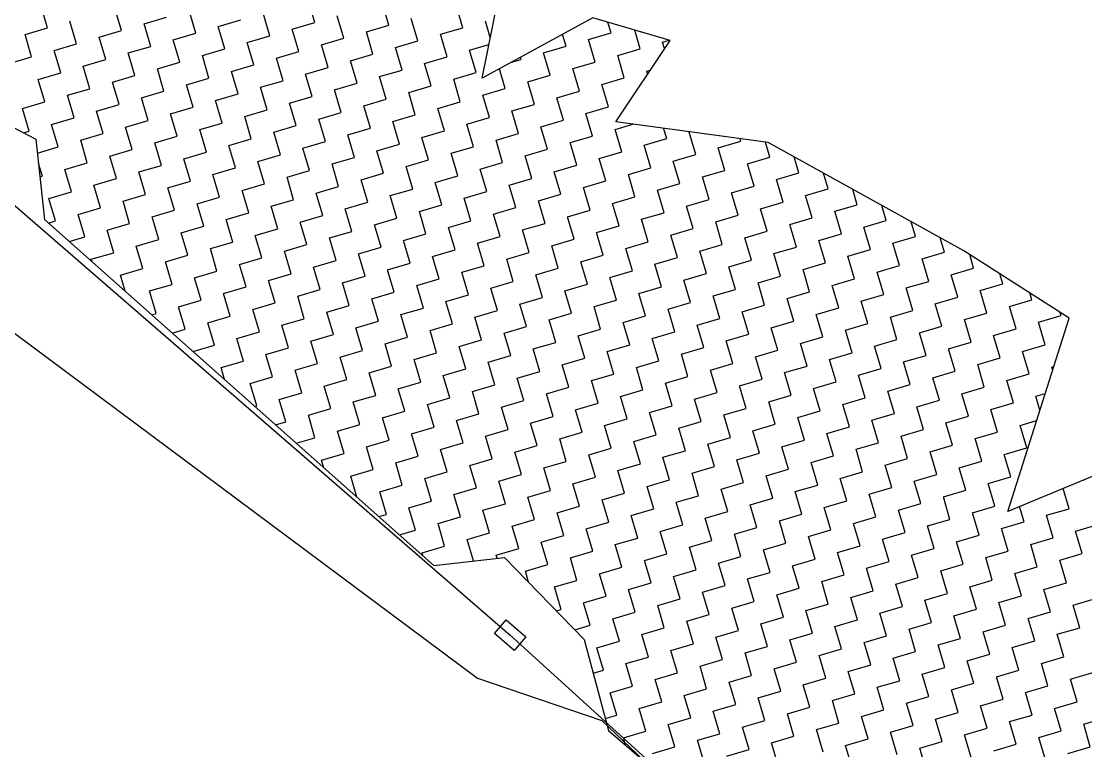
# Model space of a CAD drawing. Header units: metres. Extents: x 283645 to 285797, y 2017393 to 2020400.
# Drawn here: x 284342.3 to 284637.4, y 2017726.6 to 2017928.9 of the extents above; entities that cross this region are included whole.
import ezdxf

# ---------------------------------------------------------------- set-up
doc = ezdxf.new("R2010")
doc.units = ezdxf.units.M
for name, color, linetype in [('POLY_HATCH', 12, 'Continuous'), ('V_BOUND_LINE', 7, 'Continuous'), ('VILLAGE BOUNDRY', 1, 'Continuous')]:
    doc.layers.add(name, color=color, linetype=linetype)

msp = doc.modelspace()

# ---------------------------------------------------------------- linework, layer by layer
msp.add_lwpolyline([(284478.96, 2017754.32), (284473.5, 2017759.06), (284476.78, 2017762.85), (284482.24, 2017758.1)], close=True)
at = {"layer": 'POLY_HATCH'}
for p, q in [((284470.07, 2017913.07), (284478.3, 2017953.89)), ((284500.77, 2017929.8), (284470.07, 2017913.07)), ((284522.17, 2017923.54), (284500.77, 2017929.8)), ((284507.17, 2017900.97), (284522.17, 2017923.54)), ((284327.45, 2017905.97), (284346.39, 2017896.19)), ((284549.36, 2017895.25), (284507.17, 2017900.97)), ((284346.39, 2017896.19), (284348.78, 2017873.86)), ((284603.63, 2017865.17), (284549.36, 2017895.25)), ((284348.78, 2017873.86), (284456.69, 2017777.91)), ((284632.86, 2017846.56), (284603.63, 2017865.17)), ((284615.8, 2017792.9), (284632.86, 2017846.56)), ((284667.44, 2017814.4), (284615.8, 2017792.9)), ((284456.69, 2017777.91), (284476.27, 2017780.19)), ((284476.27, 2017780.19), (284498.36, 2017757.38)), ((284498.36, 2017757.38), (284505.1, 2017732.14)), ((284505.1, 2017732.14), (284571.38, 2017675.8))]:
    msp.add_line(p, q, dxfattribs=at)
at = {"layer": 'POLY_HATCH', "linetype": 'Continuous'}
for p, q in [((284349.59, 2017927.03), (284347.75, 2017933.26)), ((284370.13, 2017926.31), (284368.29, 2017932.54)), ((284423.67, 2017928.54), (284421.84, 2017934.77)), ((284444.21, 2017927.81), (284442.38, 2017934.05)), ((284464.75, 2017927.09), (284462.91, 2017933.32)), ((284376.36, 2017928.14), (284382.6, 2017929.98)), ((284390.67, 2017925.58), (284388.83, 2017931.82)), ((284396.9, 2017927.42), (284403.14, 2017929.26)), ((284411.21, 2017924.86), (284409.37, 2017931.1)), ((284431.75, 2017924.14), (284429.91, 2017930.37)), ((284452.28, 2017923.42), (284450.45, 2017929.65)), ((284343.36, 2017925.19), (284349.59, 2017927.03)), ((284357.66, 2017922.63), (284355.82, 2017928.87)), ((284363.9, 2017924.47), (284370.13, 2017926.31)), ((284378.2, 2017921.91), (284376.36, 2017928.14)), ((284398.74, 2017921.19), (284396.9, 2017927.42)), ((284417.44, 2017926.7), (284423.67, 2017928.54)), ((284419.28, 2017920.46), (284417.44, 2017926.7)), ((284437.98, 2017925.98), (284444.21, 2017927.81)), ((284458.52, 2017925.25), (284464.75, 2017927.09)), ((284472.34, 2017924.33), (284470.99, 2017928.93)), ((284505.83, 2017925.65), (284504.97, 2017928.57)), ((284513.9, 2017921.25), (284512.38, 2017926.4)), ((284345.19, 2017918.96), (284343.36, 2017925.19)), ((284365.73, 2017918.24), (284363.9, 2017924.47)), ((284384.43, 2017923.75), (284390.67, 2017925.58)), ((284386.27, 2017917.51), (284384.43, 2017923.75)), ((284404.97, 2017923.02), (284411.21, 2017924.86)), ((284425.51, 2017922.3), (284431.75, 2017924.14)), ((284439.82, 2017919.74), (284437.98, 2017925.98)), ((284446.05, 2017921.58), (284452.28, 2017923.42)), ((284460.35, 2017919.02), (284458.52, 2017925.25)), ((284493.36, 2017921.97), (284492.4, 2017925.24)), ((284499.59, 2017923.81), (284505.83, 2017925.65)), ((284501.43, 2017917.57), (284499.59, 2017923.81)), ((284520.13, 2017923.09), (284521.92, 2017923.61)), ((284351.43, 2017920.8), (284357.66, 2017922.63)), ((284353.27, 2017914.56), (284351.43, 2017920.8)), ((284371.97, 2017920.07), (284378.2, 2017921.91)), ((284392.51, 2017919.35), (284398.74, 2017921.19)), ((284406.81, 2017916.79), (284404.97, 2017923.02)), ((284413.04, 2017918.63), (284419.28, 2017920.46)), ((284427.35, 2017916.07), (284425.51, 2017922.3)), ((284447.89, 2017915.35), (284446.05, 2017921.58)), ((284466.59, 2017920.86), (284471.96, 2017922.44)), ((284468.43, 2017914.62), (284466.59, 2017920.86)), ((284487.13, 2017920.13), (284493.36, 2017921.97)), ((284507.67, 2017919.41), (284513.9, 2017921.25)), ((284520.67, 2017921.28), (284520.13, 2017923.09)), ((284338.96, 2017917.12), (284345.19, 2017918.96)), ((284359.5, 2017916.4), (284365.73, 2017918.24)), ((284373.8, 2017913.84), (284371.97, 2017920.07)), ((284380.04, 2017915.68), (284386.27, 2017917.51)), ((284394.34, 2017913.12), (284392.51, 2017919.35)), ((284414.88, 2017912.39), (284413.04, 2017918.63)), ((284433.58, 2017917.91), (284439.82, 2017919.74)), ((284435.42, 2017911.67), (284433.58, 2017917.91)), ((284454.12, 2017917.18), (284460.35, 2017919.02)), ((284478.21, 2017917.51), (284480.89, 2017918.3)), ((284480.89, 2017918.3), (284480.72, 2017918.88)), ((284488.96, 2017913.9), (284487.13, 2017920.13)), ((284495.2, 2017915.74), (284501.43, 2017917.57)), ((284509.5, 2017913.18), (284507.67, 2017919.41)), ((284347.03, 2017912.72), (284353.27, 2017914.56)), ((284361.34, 2017910.16), (284359.5, 2017916.4)), ((284381.87, 2017909.44), (284380.04, 2017915.68)), ((284400.58, 2017914.95), (284406.81, 2017916.79)), ((284402.41, 2017908.72), (284400.58, 2017914.95)), ((284421.11, 2017914.23), (284427.35, 2017916.07)), ((284441.65, 2017913.51), (284447.89, 2017915.35)), ((284455.96, 2017910.95), (284454.12, 2017917.18)), ((284462.19, 2017912.79), (284468.43, 2017914.62)), ((284476.5, 2017910.23), (284474.88, 2017915.69)), ((284497.04, 2017909.5), (284495.2, 2017915.74)), ((284515.74, 2017915.01), (284516.69, 2017915.3)), ((284515.97, 2017914.22), (284515.74, 2017915.01)), ((284348.87, 2017906.49), (284347.03, 2017912.72)), ((284367.57, 2017912), (284373.8, 2017913.84)), ((284369.41, 2017905.77), (284367.57, 2017912)), ((284388.11, 2017911.28), (284394.34, 2017913.12)), ((284408.65, 2017910.56), (284414.88, 2017912.39)), ((284422.95, 2017908), (284421.11, 2017914.23)), ((284429.19, 2017909.83), (284435.42, 2017911.67)), ((284443.49, 2017907.27), (284441.65, 2017913.51)), ((284464.03, 2017906.55), (284462.19, 2017912.79)), ((284482.73, 2017912.06), (284488.96, 2017913.9)), ((284484.57, 2017905.83), (284482.73, 2017912.06)), ((284503.27, 2017911.34), (284509.5, 2017913.18)), ((284505.11, 2017905.11), (284503.27, 2017911.34)), ((284355.1, 2017908.33), (284361.34, 2017910.16)), ((284375.64, 2017907.61), (284381.87, 2017909.44)), ((284389.95, 2017905.05), (284388.11, 2017911.28)), ((284396.18, 2017906.88), (284402.41, 2017908.72)), ((284410.48, 2017904.32), (284408.65, 2017910.56)), ((284431.02, 2017903.6), (284429.19, 2017909.83)), ((284449.72, 2017909.11), (284455.96, 2017910.95)), ((284451.56, 2017902.88), (284449.72, 2017909.11)), ((284470.26, 2017908.39), (284476.5, 2017910.23)), ((284472.1, 2017902.16), (284470.26, 2017908.39)), ((284490.8, 2017907.67), (284497.04, 2017909.5)), ((284342.63, 2017904.65), (284348.87, 2017906.49)), ((284356.94, 2017902.09), (284355.1, 2017908.33)), ((284363.17, 2017903.93), (284369.41, 2017905.77)), ((284377.48, 2017901.37), (284375.64, 2017907.61)), ((284398.02, 2017900.65), (284396.18, 2017906.88)), ((284416.72, 2017906.16), (284422.95, 2017908)), ((284418.55, 2017899.93), (284416.72, 2017906.16)), ((284437.26, 2017905.44), (284443.49, 2017907.27)), ((284439.09, 2017899.2), (284437.26, 2017905.44)), ((284457.8, 2017904.71), (284464.03, 2017906.55)), ((284478.33, 2017903.99), (284484.57, 2017905.83)), ((284492.64, 2017901.43), (284490.8, 2017907.67)), ((284344.47, 2017898.42), (284342.63, 2017904.65)), ((284365.01, 2017897.7), (284363.17, 2017903.93)), ((284383.71, 2017903.21), (284389.95, 2017905.05)), ((284385.55, 2017896.97), (284383.71, 2017903.21)), ((284404.25, 2017902.49), (284410.48, 2017904.32)), ((284406.09, 2017896.25), (284404.25, 2017902.49)), ((284424.79, 2017901.76), (284431.02, 2017903.6)), ((284445.33, 2017901.04), (284451.56, 2017902.88)), ((284459.63, 2017898.48), (284457.8, 2017904.71)), ((284480.17, 2017897.76), (284478.33, 2017903.99)), ((284498.87, 2017903.27), (284505.11, 2017905.11)), ((284500.71, 2017897.04), (284498.87, 2017903.27)), ((284350.71, 2017900.26), (284356.94, 2017902.09)), ((284352.54, 2017894.02), (284350.71, 2017900.26)), ((284371.24, 2017899.53), (284377.48, 2017901.37)), ((284373.08, 2017893.3), (284371.24, 2017899.53)), ((284391.78, 2017898.81), (284398.02, 2017900.65)), ((284412.32, 2017898.09), (284418.55, 2017899.93)), ((284426.63, 2017895.53), (284424.79, 2017901.76)), ((284447.16, 2017894.81), (284445.33, 2017901.04)), ((284465.87, 2017900.32), (284472.1, 2017902.16)), ((284467.7, 2017894.08), (284465.87, 2017900.32)), ((284486.4, 2017899.6), (284492.64, 2017901.43)), ((284488.24, 2017893.36), (284486.4, 2017899.6)), ((284506.94, 2017898.87), (284511.88, 2017900.33)), ((284342.95, 2017897.97), (284344.47, 2017898.42)), ((284358.78, 2017895.86), (284365.01, 2017897.7)), ((284379.31, 2017895.14), (284385.55, 2017896.97)), ((284393.62, 2017892.58), (284391.78, 2017898.81)), ((284414.16, 2017891.86), (284412.32, 2017898.09)), ((284432.86, 2017897.37), (284439.09, 2017899.2)), ((284434.7, 2017891.13), (284432.86, 2017897.37)), ((284453.4, 2017896.64), (284459.63, 2017898.48)), ((284455.24, 2017890.41), (284453.4, 2017896.64)), ((284473.94, 2017895.92), (284480.17, 2017897.76)), ((284494.48, 2017895.2), (284500.71, 2017897.04)), ((284508.78, 2017892.64), (284506.94, 2017898.87)), ((284521.25, 2017896.31), (284520.4, 2017899.18)), ((284527.48, 2017898.15), (284527.64, 2017898.2)), ((284529.32, 2017891.92), (284527.48, 2017898.15)), ((284346.81, 2017892.33), (284352.54, 2017894.02)), ((284360.61, 2017889.63), (284358.78, 2017895.86)), ((284381.15, 2017888.9), (284379.31, 2017895.14)), ((284399.85, 2017894.41), (284406.09, 2017896.25)), ((284401.69, 2017888.18), (284399.85, 2017894.41)), ((284420.39, 2017893.69), (284426.63, 2017895.53)), ((284422.23, 2017887.46), (284420.39, 2017893.69)), ((284440.93, 2017892.97), (284447.16, 2017894.81)), ((284461.47, 2017892.25), (284467.7, 2017894.08)), ((284475.77, 2017889.69), (284473.94, 2017895.92)), ((284496.31, 2017888.97), (284494.48, 2017895.2)), ((284515.01, 2017894.48), (284521.25, 2017896.31)), ((284516.85, 2017888.24), (284515.01, 2017894.48)), ((284535.55, 2017893.75), (284541.79, 2017895.59)), ((284537.39, 2017887.52), (284535.55, 2017893.75)), ((284541.79, 2017895.59), (284541.57, 2017896.31)), ((284549.86, 2017891.19), (284548.63, 2017895.35)), ((284366.85, 2017891.46), (284373.08, 2017893.3)), ((284368.68, 2017885.23), (284366.85, 2017891.46)), ((284387.39, 2017890.74), (284393.62, 2017892.58)), ((284389.22, 2017884.51), (284387.39, 2017890.74)), ((284407.92, 2017890.02), (284414.16, 2017891.86)), ((284428.46, 2017889.3), (284434.7, 2017891.13)), ((284442.77, 2017886.74), (284440.93, 2017892.97)), ((284463.31, 2017886.01), (284461.47, 2017892.25)), ((284482.01, 2017891.52), (284488.24, 2017893.36)), ((284483.84, 2017885.29), (284482.01, 2017891.52)), ((284502.55, 2017890.8), (284508.78, 2017892.64)), ((284504.38, 2017884.57), (284502.55, 2017890.8)), ((284523.08, 2017890.08), (284529.32, 2017891.92)), ((284543.62, 2017889.36), (284549.86, 2017891.19)), ((284557.93, 2017886.8), (284556.62, 2017891.23)), ((284348.15, 2017885.95), (284347.12, 2017889.44)), ((284354.38, 2017887.79), (284360.61, 2017889.63)), ((284356.22, 2017881.56), (284354.38, 2017887.79)), ((284374.92, 2017887.07), (284381.15, 2017888.9)), ((284395.46, 2017886.34), (284401.69, 2017888.18)), ((284409.76, 2017883.78), (284407.92, 2017890.02)), ((284430.3, 2017883.06), (284428.46, 2017889.3)), ((284449, 2017888.57), (284455.24, 2017890.41)), ((284450.84, 2017882.34), (284449, 2017888.57)), ((284469.54, 2017887.85), (284475.77, 2017889.69)), ((284471.38, 2017881.62), (284469.54, 2017887.85)), ((284490.08, 2017887.13), (284496.31, 2017888.97)), ((284510.62, 2017886.41), (284516.85, 2017888.24)), ((284524.92, 2017883.85), (284523.08, 2017890.08)), ((284545.46, 2017883.12), (284543.62, 2017889.36)), ((284347.51, 2017885.76), (284348.15, 2017885.95)), ((284362.45, 2017883.39), (284368.68, 2017885.23)), ((284376.76, 2017880.83), (284374.92, 2017887.07)), ((284397.29, 2017880.11), (284395.46, 2017886.34)), ((284416, 2017885.62), (284422.23, 2017887.46)), ((284417.83, 2017879.39), (284416, 2017885.62)), ((284436.53, 2017884.9), (284442.77, 2017886.74)), ((284438.37, 2017878.67), (284436.53, 2017884.9)), ((284457.07, 2017884.18), (284463.31, 2017886.01)), ((284477.61, 2017883.45), (284483.84, 2017885.29)), ((284491.92, 2017880.89), (284490.08, 2017887.13)), ((284512.45, 2017880.17), (284510.62, 2017886.41)), ((284531.16, 2017885.68), (284537.39, 2017887.52)), ((284532.99, 2017879.45), (284531.16, 2017885.68)), ((284551.69, 2017884.96), (284557.93, 2017886.8)), ((284553.53, 2017878.73), (284551.69, 2017884.96)), ((284566, 2017882.4), (284564.72, 2017886.74)), ((284364.29, 2017877.16), (284362.45, 2017883.39)), ((284382.99, 2017882.67), (284389.22, 2017884.51)), ((284384.83, 2017876.44), (284382.99, 2017882.67)), ((284403.53, 2017881.95), (284409.76, 2017883.78)), ((284405.36, 2017875.71), (284403.53, 2017881.95)), ((284424.07, 2017881.22), (284430.3, 2017883.06)), ((284444.6, 2017880.5), (284450.84, 2017882.34)), ((284458.91, 2017877.94), (284457.07, 2017884.18)), ((284479.45, 2017877.22), (284477.61, 2017883.45)), ((284498.15, 2017882.73), (284504.38, 2017884.57)), ((284499.99, 2017876.5), (284498.15, 2017882.73)), ((284518.69, 2017882.01), (284524.92, 2017883.85)), ((284520.53, 2017875.77), (284518.69, 2017882.01)), ((284539.23, 2017881.29), (284545.46, 2017883.12)), ((284559.77, 2017880.56), (284566, 2017882.4)), ((284574.07, 2017878), (284572.82, 2017882.25)), ((284349.98, 2017879.72), (284356.22, 2017881.56)), ((284351.82, 2017873.48), (284349.98, 2017879.72)), ((284370.52, 2017879), (284376.76, 2017880.83)), ((284372.36, 2017872.76), (284370.52, 2017879)), ((284391.06, 2017878.27), (284397.29, 2017880.11)), ((284411.6, 2017877.55), (284417.83, 2017879.39)), ((284425.9, 2017874.99), (284424.07, 2017881.22)), ((284446.44, 2017874.27), (284444.6, 2017880.5)), ((284465.14, 2017879.78), (284471.38, 2017881.62)), ((284466.98, 2017873.55), (284465.14, 2017879.78)), ((284485.68, 2017879.06), (284491.92, 2017880.89)), ((284487.52, 2017872.82), (284485.68, 2017879.06)), ((284506.22, 2017878.33), (284512.45, 2017880.17)), ((284526.76, 2017877.61), (284532.99, 2017879.45)), ((284541.06, 2017875.05), (284539.23, 2017881.29)), ((284561.6, 2017874.33), (284559.77, 2017880.56)), ((284358.05, 2017875.32), (284364.29, 2017877.16)), ((284378.59, 2017874.6), (284384.83, 2017876.44)), ((284392.9, 2017872.04), (284391.06, 2017878.27)), ((284413.44, 2017871.32), (284411.6, 2017877.55)), ((284432.14, 2017876.83), (284438.37, 2017878.67)), ((284433.97, 2017870.59), (284432.14, 2017876.83)), ((284452.68, 2017876.11), (284458.91, 2017877.94)), ((284454.51, 2017869.87), (284452.68, 2017876.11)), ((284473.21, 2017875.38), (284479.45, 2017877.22)), ((284493.75, 2017874.66), (284499.99, 2017876.5)), ((284508.06, 2017872.1), (284506.22, 2017878.33)), ((284528.6, 2017871.38), (284526.76, 2017877.61)), ((284547.3, 2017876.89), (284553.53, 2017878.73)), ((284549.13, 2017870.66), (284547.3, 2017876.89)), ((284567.84, 2017876.17), (284574.07, 2017878)), ((284569.67, 2017869.93), (284567.84, 2017876.17)), ((284582.14, 2017873.61), (284580.92, 2017877.76)), ((284349.86, 2017872.91), (284351.82, 2017873.48)), ((284359.89, 2017869.09), (284358.05, 2017875.32)), ((284380.43, 2017868.36), (284378.59, 2017874.6)), ((284399.13, 2017873.88), (284405.36, 2017875.71)), ((284400.97, 2017867.64), (284399.13, 2017873.88)), ((284419.67, 2017873.15), (284425.9, 2017874.99)), ((284421.51, 2017866.92), (284419.67, 2017873.15)), ((284440.21, 2017872.43), (284446.44, 2017874.27)), ((284460.75, 2017871.71), (284466.98, 2017873.55)), ((284475.05, 2017869.15), (284473.21, 2017875.38)), ((284495.59, 2017868.43), (284493.75, 2017874.66)), ((284514.29, 2017873.94), (284520.53, 2017875.77)), ((284516.13, 2017867.7), (284514.29, 2017873.94)), ((284534.83, 2017873.22), (284541.06, 2017875.05)), ((284536.67, 2017866.98), (284534.83, 2017873.22)), ((284555.37, 2017872.49), (284561.6, 2017874.33)), ((284575.91, 2017871.77), (284582.14, 2017873.61)), ((284590.21, 2017869.21), (284589.01, 2017873.27)), ((284366.12, 2017870.92), (284372.36, 2017872.76)), ((284367.96, 2017864.69), (284366.12, 2017870.92)), ((284386.66, 2017870.2), (284392.9, 2017872.04)), ((284388.5, 2017863.97), (284386.66, 2017870.2)), ((284407.2, 2017869.48), (284413.44, 2017871.32)), ((284427.74, 2017868.76), (284433.97, 2017870.59)), ((284442.05, 2017866.2), (284440.21, 2017872.43)), ((284462.58, 2017865.47), (284460.75, 2017871.71)), ((284481.29, 2017870.99), (284487.52, 2017872.82)), ((284483.12, 2017864.75), (284481.29, 2017870.99)), ((284501.82, 2017870.26), (284508.06, 2017872.1)), ((284503.66, 2017864.03), (284501.82, 2017870.26)), ((284522.36, 2017869.54), (284528.6, 2017871.38)), ((284542.9, 2017868.82), (284549.13, 2017870.66)), ((284557.21, 2017866.26), (284555.37, 2017872.49)), ((284577.74, 2017865.54), (284575.91, 2017871.77)), ((284355.58, 2017867.82), (284359.89, 2017869.09)), ((284374.2, 2017866.53), (284380.43, 2017868.36)), ((284394.73, 2017865.81), (284400.97, 2017867.64)), ((284409.04, 2017863.25), (284407.2, 2017869.48)), ((284429.58, 2017862.52), (284427.74, 2017868.76)), ((284448.28, 2017868.03), (284454.51, 2017869.87)), ((284450.12, 2017861.8), (284448.28, 2017868.03)), ((284468.82, 2017867.31), (284475.05, 2017869.15)), ((284470.65, 2017861.08), (284468.82, 2017867.31)), ((284489.36, 2017866.59), (284495.59, 2017868.43)), ((284509.89, 2017865.87), (284516.13, 2017867.7)), ((284524.2, 2017863.31), (284522.36, 2017869.54)), ((284544.74, 2017862.58), (284542.9, 2017868.82)), ((284563.44, 2017868.1), (284569.67, 2017869.93)), ((284565.28, 2017861.86), (284563.44, 2017868.1)), ((284583.98, 2017867.37), (284590.21, 2017869.21)), ((284585.82, 2017861.14), (284583.98, 2017867.37)), ((284598.28, 2017864.81), (284597.11, 2017868.78)), ((284361.73, 2017862.85), (284367.96, 2017864.69)), ((284376.03, 2017860.29), (284374.2, 2017866.53)), ((284396.57, 2017859.57), (284394.73, 2017865.81)), ((284415.27, 2017865.08), (284421.51, 2017866.92)), ((284417.11, 2017858.85), (284415.27, 2017865.08)), ((284435.81, 2017864.36), (284442.05, 2017866.2)), ((284437.65, 2017858.13), (284435.81, 2017864.36)), ((284456.35, 2017863.64), (284462.58, 2017865.47)), ((284476.89, 2017862.92), (284483.12, 2017864.75)), ((284491.19, 2017860.36), (284489.36, 2017866.59)), ((284511.73, 2017859.63), (284509.89, 2017865.87)), ((284530.43, 2017865.14), (284536.67, 2017866.98)), ((284532.27, 2017858.91), (284530.43, 2017865.14)), ((284550.97, 2017864.42), (284557.21, 2017866.26)), ((284552.81, 2017858.19), (284550.97, 2017864.42)), ((284571.51, 2017863.7), (284577.74, 2017865.54)), ((284592.05, 2017862.98), (284598.28, 2017864.81)), ((284606.35, 2017860.42), (284605.26, 2017864.14)), ((284361.93, 2017862.17), (284361.73, 2017862.85)), ((284382.27, 2017862.13), (284388.5, 2017863.97)), ((284384.1, 2017855.9), (284382.27, 2017862.13)), ((284402.81, 2017861.41), (284409.04, 2017863.25)), ((284404.64, 2017855.17), (284402.81, 2017861.41)), ((284423.34, 2017860.69), (284429.58, 2017862.52)), ((284443.88, 2017859.96), (284450.12, 2017861.8)), ((284458.19, 2017857.4), (284456.35, 2017863.64)), ((284478.73, 2017856.68), (284476.89, 2017862.92)), ((284497.43, 2017862.19), (284503.66, 2017864.03)), ((284499.26, 2017855.96), (284497.43, 2017862.19)), ((284517.97, 2017861.47), (284524.2, 2017863.31)), ((284519.8, 2017855.24), (284517.97, 2017861.47)), ((284538.5, 2017860.75), (284544.74, 2017862.58)), ((284559.04, 2017860.03), (284565.28, 2017861.86)), ((284573.35, 2017857.47), (284571.51, 2017863.7)), ((284579.58, 2017859.3), (284585.82, 2017861.14)), ((284593.89, 2017856.74), (284592.05, 2017862.98)), ((284369.8, 2017858.46), (284376.03, 2017860.29)), ((284371.11, 2017854.01), (284369.8, 2017858.46)), ((284390.34, 2017857.73), (284396.57, 2017859.57)), ((284410.88, 2017857.01), (284417.11, 2017858.85)), ((284425.18, 2017854.45), (284423.34, 2017860.69)), ((284445.72, 2017853.73), (284443.88, 2017859.96)), ((284464.42, 2017859.24), (284470.65, 2017861.08)), ((284466.26, 2017853.01), (284464.42, 2017859.24)), ((284484.96, 2017858.52), (284491.19, 2017860.36)), ((284486.8, 2017852.28), (284484.96, 2017858.52)), ((284505.5, 2017857.8), (284511.73, 2017859.63)), ((284526.04, 2017857.07), (284532.27, 2017858.91)), ((284540.34, 2017854.51), (284538.5, 2017860.75)), ((284546.58, 2017856.35), (284552.81, 2017858.19)), ((284560.88, 2017853.79), (284559.04, 2017860.03)), ((284581.42, 2017853.07), (284579.58, 2017859.3)), ((284600.12, 2017858.58), (284606.35, 2017860.42)), ((284601.96, 2017852.35), (284600.12, 2017858.58)), ((284614.42, 2017856.02), (284613.6, 2017858.83)), ((284377.87, 2017854.06), (284384.1, 2017855.9)), ((284392.17, 2017851.5), (284390.34, 2017857.73)), ((284412.71, 2017850.78), (284410.88, 2017857.01)), ((284431.41, 2017856.29), (284437.65, 2017858.13)), ((284433.25, 2017850.06), (284431.41, 2017856.29)), ((284451.95, 2017855.57), (284458.19, 2017857.4)), ((284453.79, 2017849.33), (284451.95, 2017855.57)), ((284472.49, 2017854.84), (284478.73, 2017856.68)), ((284493.03, 2017854.12), (284499.26, 2017855.96)), ((284507.34, 2017851.56), (284505.5, 2017857.8)), ((284513.57, 2017853.4), (284519.8, 2017855.24)), ((284527.87, 2017850.84), (284526.04, 2017857.07)), ((284548.41, 2017850.12), (284546.58, 2017856.35)), ((284567.11, 2017855.63), (284573.35, 2017857.47)), ((284568.95, 2017849.39), (284567.11, 2017855.63)), ((284587.65, 2017854.91), (284593.89, 2017856.74)), ((284608.19, 2017854.18), (284614.42, 2017856.02)), ((284379.71, 2017847.83), (284377.87, 2017854.06)), ((284398.41, 2017853.34), (284404.64, 2017855.17)), ((284400.25, 2017847.1), (284398.41, 2017853.34)), ((284418.95, 2017852.62), (284425.18, 2017854.45)), ((284420.78, 2017846.38), (284418.95, 2017852.62)), ((284439.49, 2017851.89), (284445.72, 2017853.73)), ((284460.02, 2017851.17), (284466.26, 2017853.01)), ((284474.33, 2017848.61), (284472.49, 2017854.84)), ((284480.56, 2017850.45), (284486.8, 2017852.28)), ((284494.87, 2017847.89), (284493.03, 2017854.12)), ((284515.41, 2017847.17), (284513.57, 2017853.4)), ((284534.11, 2017852.68), (284540.34, 2017854.51)), ((284535.94, 2017846.44), (284534.11, 2017852.68)), ((284554.65, 2017851.95), (284560.88, 2017853.79)), ((284575.18, 2017851.23), (284581.42, 2017853.07)), ((284589.49, 2017848.67), (284587.65, 2017854.91)), ((284595.72, 2017850.51), (284601.96, 2017852.35)), ((284610.03, 2017847.95), (284608.19, 2017854.18)), ((284622.5, 2017851.62), (284621.94, 2017853.52)), ((284385.94, 2017849.66), (284392.17, 2017851.5)), ((284387.78, 2017843.43), (284385.94, 2017849.66)), ((284406.48, 2017848.94), (284412.71, 2017850.78)), ((284427.02, 2017848.22), (284433.25, 2017850.06)), ((284441.32, 2017845.66), (284439.49, 2017851.89)), ((284447.56, 2017847.5), (284453.79, 2017849.33)), ((284461.86, 2017844.94), (284460.02, 2017851.17)), ((284482.4, 2017844.21), (284480.56, 2017850.45)), ((284501.1, 2017849.73), (284507.34, 2017851.56)), ((284502.94, 2017843.49), (284501.1, 2017849.73)), ((284521.64, 2017849), (284527.87, 2017850.84)), ((284542.18, 2017848.28), (284548.41, 2017850.12)), ((284556.48, 2017845.72), (284554.65, 2017851.95)), ((284562.72, 2017847.56), (284568.95, 2017849.39)), ((284577.02, 2017845), (284575.18, 2017851.23)), ((284597.56, 2017844.28), (284595.72, 2017850.51)), ((284616.26, 2017849.79), (284622.5, 2017851.62)), ((284618.1, 2017843.55), (284616.26, 2017849.79)), ((284378.47, 2017847.46), (284379.71, 2017847.83)), ((284394.01, 2017845.27), (284400.25, 2017847.1)), ((284408.32, 2017842.71), (284406.48, 2017848.94)), ((284414.55, 2017844.54), (284420.78, 2017846.38)), ((284428.86, 2017841.98), (284427.02, 2017848.22)), ((284449.39, 2017841.26), (284447.56, 2017847.5)), ((284468.1, 2017846.77), (284474.33, 2017848.61)), ((284469.93, 2017840.54), (284468.1, 2017846.77)), ((284488.63, 2017846.05), (284494.87, 2017847.89)), ((284509.17, 2017845.33), (284515.41, 2017847.17)), ((284523.48, 2017842.77), (284521.64, 2017849)), ((284529.71, 2017844.61), (284535.94, 2017846.44)), ((284544.02, 2017842.05), (284542.18, 2017848.28)), ((284564.55, 2017841.32), (284562.72, 2017847.56)), ((284583.26, 2017846.83), (284589.49, 2017848.67)), ((284585.09, 2017840.6), (284583.26, 2017846.83)), ((284603.79, 2017846.11), (284610.03, 2017847.95)), ((284624.33, 2017845.39), (284630.57, 2017847.23)), ((284630.57, 2017847.23), (284630.28, 2017848.21)), ((284384.19, 2017842.37), (284387.78, 2017843.43)), ((284395.85, 2017839.03), (284394.01, 2017845.27)), ((284416.39, 2017838.31), (284414.55, 2017844.54)), ((284435.09, 2017843.82), (284441.32, 2017845.66)), ((284436.93, 2017837.59), (284435.09, 2017843.82)), ((284455.63, 2017843.1), (284461.86, 2017844.94)), ((284476.17, 2017842.38), (284482.4, 2017844.21)), ((284490.47, 2017839.82), (284488.63, 2017846.05)), ((284496.7, 2017841.65), (284502.94, 2017843.49)), ((284511.01, 2017839.09), (284509.17, 2017845.33)), ((284531.55, 2017838.37), (284529.71, 2017844.61)), ((284550.25, 2017843.88), (284556.48, 2017845.72)), ((284552.09, 2017837.65), (284550.25, 2017843.88)), ((284570.79, 2017843.16), (284577.02, 2017845)), ((284591.33, 2017842.44), (284597.56, 2017844.28)), ((284605.63, 2017839.88), (284603.79, 2017846.11)), ((284611.87, 2017841.72), (284618.1, 2017843.55)), ((284626.17, 2017839.16), (284624.33, 2017845.39)), ((284402.08, 2017840.87), (284408.32, 2017842.71)), ((284403.92, 2017834.64), (284402.08, 2017840.87)), ((284422.62, 2017840.15), (284428.86, 2017841.98)), ((284443.16, 2017839.42), (284449.39, 2017841.26)), ((284457.46, 2017836.87), (284455.63, 2017843.1)), ((284463.7, 2017838.7), (284469.93, 2017840.54)), ((284478, 2017836.14), (284476.17, 2017842.38)), ((284498.54, 2017835.42), (284496.7, 2017841.65)), ((284517.24, 2017840.93), (284523.48, 2017842.77)), ((284519.08, 2017834.7), (284517.24, 2017840.93)), ((284537.78, 2017840.21), (284544.02, 2017842.05)), ((284558.32, 2017839.49), (284564.55, 2017841.32)), ((284572.63, 2017836.93), (284570.79, 2017843.16)), ((284578.86, 2017838.76), (284585.09, 2017840.6)), ((284593.16, 2017836.2), (284591.33, 2017842.44)), ((284613.7, 2017835.48), (284611.87, 2017841.72)), ((284389.92, 2017837.28), (284395.85, 2017839.03)), ((284410.15, 2017836.47), (284416.39, 2017838.31)), ((284424.46, 2017833.91), (284422.62, 2017840.15)), ((284430.69, 2017835.75), (284436.93, 2017837.59)), ((284445, 2017833.19), (284443.16, 2017839.42)), ((284465.54, 2017832.47), (284463.7, 2017838.7)), ((284484.24, 2017837.98), (284490.47, 2017839.82)), ((284486.07, 2017831.75), (284484.24, 2017837.98)), ((284504.78, 2017837.26), (284511.01, 2017839.09)), ((284525.31, 2017836.53), (284531.55, 2017838.37)), ((284539.62, 2017833.98), (284537.78, 2017840.21)), ((284545.85, 2017835.81), (284552.09, 2017837.65)), ((284560.16, 2017833.25), (284558.32, 2017839.49)), ((284580.7, 2017832.53), (284578.86, 2017838.76)), ((284599.4, 2017838.04), (284605.63, 2017839.88)), ((284601.23, 2017831.81), (284599.4, 2017838.04)), ((284619.94, 2017837.32), (284626.17, 2017839.16)), ((284397.69, 2017832.8), (284403.92, 2017834.64)), ((284411.99, 2017830.24), (284410.15, 2017836.47)), ((284432.53, 2017829.52), (284430.69, 2017835.75)), ((284451.23, 2017835.03), (284457.46, 2017836.87)), ((284453.07, 2017828.79), (284451.23, 2017835.03)), ((284471.77, 2017834.31), (284478, 2017836.14)), ((284492.31, 2017833.58), (284498.54, 2017835.42)), ((284506.61, 2017831.02), (284504.78, 2017837.26)), ((284512.85, 2017832.86), (284519.08, 2017834.7)), ((284527.15, 2017830.3), (284525.31, 2017836.53)), ((284547.69, 2017829.58), (284545.85, 2017835.81)), ((284566.39, 2017835.09), (284572.63, 2017836.93)), ((284568.23, 2017828.86), (284566.39, 2017835.09)), ((284586.93, 2017834.37), (284593.16, 2017836.2)), ((284607.47, 2017833.64), (284613.7, 2017835.48)), ((284621.77, 2017831.09), (284619.94, 2017837.32)), ((284398.65, 2017829.51), (284397.69, 2017832.8)), ((284418.22, 2017832.08), (284424.46, 2017833.91)), ((284420.06, 2017825.84), (284418.22, 2017832.08)), ((284438.76, 2017831.35), (284445, 2017833.19)), ((284459.3, 2017830.63), (284465.54, 2017832.47)), ((284473.61, 2017828.07), (284471.77, 2017834.31)), ((284479.84, 2017829.91), (284486.07, 2017831.75)), ((284494.14, 2017827.35), (284492.31, 2017833.58)), ((284514.68, 2017826.63), (284512.85, 2017832.86)), ((284533.38, 2017832.14), (284539.62, 2017833.98)), ((284535.22, 2017825.9), (284533.38, 2017832.14)), ((284553.92, 2017831.42), (284560.16, 2017833.25)), ((284574.46, 2017830.69), (284580.7, 2017832.53)), ((284588.77, 2017828.13), (284586.93, 2017834.37)), ((284595, 2017829.97), (284601.23, 2017831.81)), ((284609.31, 2017827.41), (284607.47, 2017833.64)), ((284628.01, 2017832.92), (284628.58, 2017833.09)), ((284628.26, 2017832.08), (284628.01, 2017832.92)), ((284405.76, 2017828.4), (284411.99, 2017830.24)), ((284426.3, 2017827.68), (284432.53, 2017829.52)), ((284440.6, 2017825.12), (284438.76, 2017831.35)), ((284446.83, 2017826.96), (284453.07, 2017828.79)), ((284461.14, 2017824.4), (284459.3, 2017830.63)), ((284481.68, 2017823.68), (284479.84, 2017829.91)), ((284500.38, 2017829.19), (284506.61, 2017831.02)), ((284502.22, 2017822.95), (284500.38, 2017829.19)), ((284520.92, 2017828.46), (284527.15, 2017830.3)), ((284541.46, 2017827.74), (284547.69, 2017829.58)), ((284555.76, 2017825.18), (284553.92, 2017831.42)), ((284561.99, 2017827.02), (284568.23, 2017828.86)), ((284576.3, 2017824.46), (284574.46, 2017830.69)), ((284596.84, 2017823.74), (284595, 2017829.97)), ((284615.54, 2017829.25), (284621.77, 2017831.09)), ((284617.38, 2017823.01), (284615.54, 2017829.25)), ((284407.59, 2017822.17), (284405.76, 2017828.4)), ((284413.83, 2017824.01), (284420.06, 2017825.84)), ((284428.13, 2017821.45), (284426.3, 2017827.68)), ((284448.67, 2017820.72), (284446.83, 2017826.96)), ((284467.37, 2017826.23), (284473.61, 2017828.07)), ((284469.21, 2017820), (284467.37, 2017826.23)), ((284487.91, 2017825.51), (284494.14, 2017827.35)), ((284508.45, 2017824.79), (284514.68, 2017826.63)), ((284522.75, 2017822.23), (284520.92, 2017828.46)), ((284528.99, 2017824.07), (284535.22, 2017825.9)), ((284543.29, 2017821.51), (284541.46, 2017827.74)), ((284563.83, 2017820.79), (284561.99, 2017827.02)), ((284582.53, 2017826.3), (284588.77, 2017828.13)), ((284584.37, 2017820.06), (284582.53, 2017826.3)), ((284603.07, 2017825.57), (284609.31, 2017827.41)), ((284415.66, 2017817.77), (284413.83, 2017824.01)), ((284434.37, 2017823.28), (284440.6, 2017825.12)), ((284436.2, 2017817.05), (284434.37, 2017823.28)), ((284454.9, 2017822.56), (284461.14, 2017824.4)), ((284475.44, 2017821.84), (284481.68, 2017823.68)), ((284489.75, 2017819.28), (284487.91, 2017825.51)), ((284495.98, 2017821.12), (284502.22, 2017822.95)), ((284510.29, 2017818.56), (284508.45, 2017824.79)), ((284530.83, 2017817.83), (284528.99, 2017824.07)), ((284549.53, 2017823.34), (284555.76, 2017825.18)), ((284551.36, 2017817.11), (284549.53, 2017823.34)), ((284570.07, 2017822.62), (284576.3, 2017824.46)), ((284590.6, 2017821.9), (284596.84, 2017823.74)), ((284604.91, 2017819.34), (284603.07, 2017825.57)), ((284611.14, 2017821.18), (284617.38, 2017823.01)), ((284623.61, 2017824.85), (284626.2, 2017825.61)), ((284624.74, 2017821.02), (284623.61, 2017824.85)), ((284407.08, 2017822.02), (284407.59, 2017822.17)), ((284421.9, 2017819.61), (284428.13, 2017821.45)), ((284442.44, 2017818.89), (284448.67, 2017820.72)), ((284456.74, 2017816.33), (284454.9, 2017822.56)), ((284462.98, 2017818.16), (284469.21, 2017820)), ((284477.28, 2017815.6), (284475.44, 2017821.84)), ((284497.82, 2017814.88), (284495.98, 2017821.12)), ((284516.52, 2017820.39), (284522.75, 2017822.23)), ((284518.36, 2017814.16), (284516.52, 2017820.39)), ((284537.06, 2017819.67), (284543.29, 2017821.51)), ((284557.6, 2017818.95), (284563.83, 2017820.79)), ((284571.9, 2017816.39), (284570.07, 2017822.62)), ((284578.14, 2017818.23), (284584.37, 2017820.06)), ((284592.44, 2017815.67), (284590.6, 2017821.9)), ((284612.98, 2017814.94), (284611.14, 2017821.18)), ((284412.81, 2017816.93), (284415.66, 2017817.77)), ((284423.74, 2017813.38), (284421.9, 2017819.61)), ((284429.97, 2017815.21), (284436.2, 2017817.05)), ((284444.27, 2017812.65), (284442.44, 2017818.89)), ((284464.81, 2017811.93), (284462.98, 2017818.16)), ((284483.51, 2017817.44), (284489.75, 2017819.28)), ((284485.35, 2017811.21), (284483.51, 2017817.44)), ((284504.05, 2017816.72), (284510.29, 2017818.56)), ((284524.59, 2017816), (284530.83, 2017817.83)), ((284538.9, 2017813.44), (284537.06, 2017819.67)), ((284545.13, 2017815.27), (284551.36, 2017817.11)), ((284559.43, 2017812.71), (284557.6, 2017818.95)), ((284579.97, 2017811.99), (284578.14, 2017818.23)), ((284598.67, 2017817.5), (284604.91, 2017819.34)), ((284600.51, 2017811.27), (284598.67, 2017817.5)), ((284619.21, 2017816.78), (284623.82, 2017818.14)), ((284431.81, 2017808.98), (284429.97, 2017815.21)), ((284450.51, 2017814.49), (284456.74, 2017816.33)), ((284452.35, 2017808.26), (284450.51, 2017814.49)), ((284471.05, 2017813.77), (284477.28, 2017815.6)), ((284491.59, 2017813.04), (284497.82, 2017814.88)), ((284505.89, 2017810.48), (284504.05, 2017816.72)), ((284512.12, 2017812.32), (284518.36, 2017814.16)), ((284526.43, 2017809.76), (284524.59, 2017816)), ((284546.97, 2017809.04), (284545.13, 2017815.27)), ((284565.67, 2017814.55), (284571.9, 2017816.39)), ((284567.51, 2017808.32), (284565.67, 2017814.55)), ((284586.21, 2017813.83), (284592.44, 2017815.67)), ((284606.75, 2017813.11), (284612.98, 2017814.94)), ((284621.05, 2017810.55), (284619.21, 2017816.78)), ((284418.53, 2017811.84), (284423.74, 2017813.38)), ((284438.04, 2017810.82), (284444.27, 2017812.65)), ((284458.58, 2017810.09), (284464.81, 2017811.93)), ((284472.88, 2017807.53), (284471.05, 2017813.77)), ((284479.12, 2017809.37), (284485.35, 2017811.21)), ((284493.42, 2017806.81), (284491.59, 2017813.04)), ((284513.96, 2017806.09), (284512.12, 2017812.32)), ((284532.66, 2017811.6), (284538.9, 2017813.44)), ((284534.5, 2017805.37), (284532.66, 2017811.6)), ((284553.2, 2017810.88), (284559.43, 2017812.71)), ((284573.74, 2017810.15), (284579.97, 2017811.99)), ((284588.04, 2017807.59), (284586.21, 2017813.83)), ((284594.28, 2017809.43), (284600.51, 2017811.27)), ((284608.58, 2017806.87), (284606.75, 2017813.11)), ((284425.57, 2017807.14), (284431.81, 2017808.98)), ((284439.88, 2017804.58), (284438.04, 2017810.82)), ((284446.11, 2017806.42), (284452.35, 2017808.26)), ((284460.42, 2017803.86), (284458.58, 2017810.09)), ((284480.95, 2017803.14), (284479.12, 2017809.37)), ((284499.66, 2017808.65), (284505.89, 2017810.48)), ((284501.49, 2017802.41), (284499.66, 2017808.65)), ((284520.19, 2017807.93), (284526.43, 2017809.76)), ((284540.73, 2017807.2), (284546.97, 2017809.04)), ((284555.04, 2017804.64), (284553.2, 2017810.88)), ((284561.27, 2017806.48), (284567.51, 2017808.32)), ((284575.58, 2017803.92), (284573.74, 2017810.15)), ((284596.12, 2017803.2), (284594.28, 2017809.43)), ((284614.82, 2017808.71), (284621.05, 2017810.55)), ((284616.65, 2017802.48), (284614.82, 2017808.71)), ((284426.2, 2017805.02), (284425.57, 2017807.14)), ((284447.95, 2017800.18), (284446.11, 2017806.42)), ((284466.65, 2017805.7), (284472.88, 2017807.53)), ((284468.49, 2017799.46), (284466.65, 2017805.7)), ((284487.19, 2017804.97), (284493.42, 2017806.81)), ((284507.73, 2017804.25), (284513.96, 2017806.09)), ((284522.03, 2017801.69), (284520.19, 2017807.93)), ((284528.27, 2017803.53), (284534.5, 2017805.37)), ((284542.57, 2017800.97), (284540.73, 2017807.2)), ((284563.11, 2017800.25), (284561.27, 2017806.48)), ((284581.81, 2017805.76), (284588.04, 2017807.59)), ((284583.65, 2017799.52), (284581.81, 2017805.76)), ((284602.35, 2017805.04), (284608.58, 2017806.87)), ((284433.64, 2017802.74), (284439.88, 2017804.58)), ((284435.38, 2017796.86), (284433.64, 2017802.74)), ((284454.18, 2017802.02), (284460.42, 2017803.86)), ((284474.72, 2017801.3), (284480.95, 2017803.14)), ((284489.03, 2017798.74), (284487.19, 2017804.97)), ((284495.26, 2017800.58), (284501.49, 2017802.41)), ((284509.56, 2017798.02), (284507.73, 2017804.25)), ((284530.1, 2017797.29), (284528.27, 2017803.53)), ((284548.8, 2017802.81), (284555.04, 2017804.64)), ((284550.64, 2017796.57), (284548.8, 2017802.81)), ((284569.34, 2017802.08), (284575.58, 2017803.92)), ((284589.88, 2017801.36), (284596.12, 2017803.2)), ((284604.19, 2017798.8), (284602.35, 2017805.04)), ((284610.42, 2017800.64), (284616.65, 2017802.48)), ((284441.71, 2017798.35), (284447.95, 2017800.18)), ((284456.02, 2017795.79), (284454.18, 2017802.02)), ((284462.25, 2017797.63), (284468.49, 2017799.46)), ((284476.56, 2017795.07), (284474.72, 2017801.3)), ((284497.1, 2017794.34), (284495.26, 2017800.58)), ((284515.8, 2017799.85), (284522.03, 2017801.69)), ((284517.64, 2017793.62), (284515.8, 2017799.85)), ((284536.34, 2017799.13), (284542.57, 2017800.97)), ((284556.88, 2017798.41), (284563.11, 2017800.25)), ((284571.18, 2017795.85), (284569.34, 2017802.08)), ((284577.41, 2017797.69), (284583.65, 2017799.52)), ((284591.72, 2017795.13), (284589.88, 2017801.36)), ((284612.26, 2017794.4), (284610.42, 2017800.64)), ((284632.8, 2017793.68), (284631.14, 2017799.29)), ((284636.75, 2017801.62), (284637.19, 2017801.75)), ((284637.19, 2017801.75), (284637.18, 2017801.8)), ((284443.55, 2017792.11), (284441.71, 2017798.35)), ((284464.09, 2017791.39), (284462.25, 2017797.63)), ((284482.79, 2017796.9), (284489.03, 2017798.74)), ((284484.63, 2017790.67), (284482.79, 2017796.9)), ((284503.33, 2017796.18), (284509.56, 2017798.02)), ((284523.87, 2017795.46), (284530.1, 2017797.29)), ((284538.17, 2017792.9), (284536.34, 2017799.13)), ((284544.41, 2017794.74), (284550.64, 2017796.57)), ((284558.71, 2017792.18), (284556.88, 2017798.41)), ((284579.25, 2017791.45), (284577.41, 2017797.69)), ((284597.95, 2017796.96), (284604.19, 2017798.8)), ((284599.79, 2017790.73), (284597.95, 2017796.96)), ((284449.79, 2017793.95), (284456.02, 2017795.79)), ((284451.62, 2017787.72), (284449.79, 2017793.95)), ((284470.32, 2017793.23), (284476.56, 2017795.07)), ((284490.86, 2017792.51), (284497.1, 2017794.34)), ((284505.17, 2017789.95), (284503.33, 2017796.18)), ((284511.4, 2017791.78), (284517.64, 2017793.62)), ((284525.71, 2017789.22), (284523.87, 2017795.46)), ((284546.24, 2017788.5), (284544.41, 2017794.74)), ((284564.95, 2017794.01), (284571.18, 2017795.85)), ((284566.78, 2017787.78), (284564.95, 2017794.01)), ((284585.48, 2017793.29), (284591.72, 2017795.13)), ((284587.32, 2017787.06), (284585.48, 2017793.29)), ((284606.02, 2017792.57), (284612.26, 2017794.4)), ((284620.33, 2017790.01), (284619.07, 2017794.26)), ((284626.56, 2017791.85), (284632.8, 2017793.68)), ((284441.42, 2017791.49), (284443.55, 2017792.11)), ((284457.86, 2017789.55), (284464.09, 2017791.39)), ((284472.16, 2017786.99), (284470.32, 2017793.23)), ((284478.4, 2017788.83), (284484.63, 2017790.67)), ((284492.7, 2017786.27), (284490.86, 2017792.51)), ((284513.24, 2017785.55), (284511.4, 2017791.78)), ((284531.94, 2017791.06), (284538.17, 2017792.9)), ((284533.78, 2017784.83), (284531.94, 2017791.06)), ((284552.48, 2017790.34), (284558.71, 2017792.18)), ((284554.32, 2017784.1), (284552.48, 2017790.34)), ((284573.02, 2017789.62), (284579.25, 2017791.45)), ((284593.56, 2017788.89), (284599.79, 2017790.73)), ((284607.86, 2017786.33), (284606.02, 2017792.57)), ((284628.4, 2017785.61), (284626.56, 2017791.85)), ((284447.14, 2017786.4), (284451.62, 2017787.72)), ((284459.69, 2017783.32), (284457.86, 2017789.55)), ((284480.23, 2017782.6), (284478.4, 2017788.83)), ((284498.93, 2017788.11), (284505.17, 2017789.95)), ((284500.77, 2017781.88), (284498.93, 2017788.11)), ((284519.47, 2017787.39), (284525.71, 2017789.22)), ((284521.31, 2017781.15), (284519.47, 2017787.39)), ((284540.01, 2017786.66), (284546.24, 2017788.5)), ((284560.55, 2017785.94), (284566.78, 2017787.78)), ((284574.85, 2017783.38), (284573.02, 2017789.62)), ((284595.39, 2017782.66), (284593.56, 2017788.89)), ((284614.09, 2017788.17), (284620.33, 2017790.01)), ((284615.93, 2017781.94), (284614.09, 2017788.17)), ((284634.63, 2017787.45), (284640.87, 2017789.29)), ((284636.47, 2017781.21), (284634.63, 2017787.45)), ((284465.93, 2017785.16), (284472.16, 2017786.99)), ((284467.69, 2017779.19), (284465.93, 2017785.16)), ((284486.47, 2017784.44), (284492.7, 2017786.27)), ((284488.3, 2017778.2), (284486.47, 2017784.44)), ((284507, 2017783.71), (284513.24, 2017785.55)), ((284527.54, 2017782.99), (284533.78, 2017784.83)), ((284541.85, 2017780.43), (284540.01, 2017786.66)), ((284562.39, 2017779.71), (284560.55, 2017785.94)), ((284581.09, 2017785.22), (284587.32, 2017787.06)), ((284582.93, 2017778.99), (284581.09, 2017785.22)), ((284601.63, 2017784.5), (284607.86, 2017786.33)), ((284603.46, 2017778.26), (284601.63, 2017784.5)), ((284622.17, 2017783.77), (284628.4, 2017785.61)), ((284453.46, 2017781.48), (284459.69, 2017783.32)), ((284453.74, 2017780.53), (284453.46, 2017781.48)), ((284474, 2017780.76), (284480.23, 2017782.6)), ((284494.54, 2017780.04), (284500.77, 2017781.88)), ((284508.84, 2017777.48), (284507, 2017783.71)), ((284529.38, 2017776.76), (284527.54, 2017782.99)), ((284548.08, 2017782.27), (284554.32, 2017784.1)), ((284549.92, 2017776.03), (284548.08, 2017782.27)), ((284568.62, 2017781.54), (284574.85, 2017783.38)), ((284570.46, 2017775.31), (284568.62, 2017781.54)), ((284589.16, 2017780.82), (284595.39, 2017782.66)), ((284609.7, 2017780.1), (284615.93, 2017781.94)), ((284624, 2017777.54), (284622.17, 2017783.77)), ((284474.24, 2017779.96), (284474, 2017780.76)), ((284496.37, 2017773.8), (284494.54, 2017780.04)), ((284515.08, 2017779.32), (284521.31, 2017781.15)), ((284516.91, 2017773.08), (284515.08, 2017779.32)), ((284535.61, 2017778.59), (284541.85, 2017780.43)), ((284537.45, 2017772.36), (284535.61, 2017778.59)), ((284556.15, 2017777.87), (284562.39, 2017779.71)), ((284576.69, 2017777.15), (284582.93, 2017778.99)), ((284591, 2017774.59), (284589.16, 2017780.82)), ((284611.53, 2017773.87), (284609.7, 2017780.1)), ((284630.24, 2017779.38), (284636.47, 2017781.21)), ((284632.07, 2017773.14), (284630.24, 2017779.38)), ((284482.07, 2017776.36), (284488.3, 2017778.2)), ((284482.98, 2017773.26), (284482.07, 2017776.36)), ((284502.61, 2017775.64), (284508.84, 2017777.48)), ((284504.45, 2017769.41), (284502.61, 2017775.64)), ((284523.15, 2017774.92), (284529.38, 2017776.76)), ((284543.69, 2017774.2), (284549.92, 2017776.03)), ((284557.99, 2017771.64), (284556.15, 2017777.87)), ((284578.53, 2017770.91), (284576.69, 2017777.15)), ((284597.23, 2017776.43), (284603.46, 2017778.26)), ((284599.07, 2017770.19), (284597.23, 2017776.43)), ((284617.77, 2017775.7), (284624, 2017777.54)), ((284619.61, 2017769.47), (284617.77, 2017775.7)), ((284490.14, 2017771.97), (284496.37, 2017773.8)), ((284510.68, 2017771.24), (284516.91, 2017773.08)), ((284524.98, 2017768.69), (284523.15, 2017774.92)), ((284545.52, 2017767.96), (284543.69, 2017774.2)), ((284564.22, 2017773.47), (284570.46, 2017775.31)), ((284566.06, 2017767.24), (284564.22, 2017773.47)), ((284584.76, 2017772.75), (284591, 2017774.59)), ((284586.6, 2017766.52), (284584.76, 2017772.75)), ((284605.3, 2017772.03), (284611.53, 2017773.87)), ((284625.84, 2017771.31), (284632.07, 2017773.14)), ((284491.98, 2017765.73), (284490.14, 2017771.97)), ((284512.52, 2017765.01), (284510.68, 2017771.24)), ((284531.22, 2017770.52), (284537.45, 2017772.36)), ((284533.05, 2017764.29), (284531.22, 2017770.52)), ((284551.76, 2017769.8), (284557.99, 2017771.64)), ((284553.59, 2017763.57), (284551.76, 2017769.8)), ((284572.29, 2017769.08), (284578.53, 2017770.91)), ((284592.83, 2017768.35), (284599.07, 2017770.19)), ((284607.14, 2017765.8), (284605.3, 2017772.03)), ((284627.68, 2017765.07), (284625.84, 2017771.31)), ((284498.21, 2017767.57), (284504.45, 2017769.41)), ((284500.05, 2017761.34), (284498.21, 2017767.57)), ((284518.75, 2017766.85), (284524.98, 2017768.69)), ((284520.59, 2017760.61), (284518.75, 2017766.85)), ((284539.29, 2017766.13), (284545.52, 2017767.96)), ((284559.83, 2017765.4), (284566.06, 2017767.24)), ((284574.13, 2017762.84), (284572.29, 2017769.08)), ((284594.67, 2017762.12), (284592.83, 2017768.35)), ((284613.37, 2017767.63), (284619.61, 2017769.47)), ((284615.21, 2017761.4), (284613.37, 2017767.63)), ((284633.91, 2017766.91), (284640.14, 2017768.75)), ((284635.75, 2017760.68), (284633.91, 2017766.91)), ((284490.65, 2017765.34), (284491.98, 2017765.73)), ((284506.28, 2017763.17), (284512.52, 2017765.01)), ((284526.82, 2017762.45), (284533.05, 2017764.29)), ((284541.13, 2017759.89), (284539.29, 2017766.13)), ((284561.66, 2017759.17), (284559.83, 2017765.4)), ((284580.37, 2017764.68), (284586.6, 2017766.52)), ((284582.2, 2017758.45), (284580.37, 2017764.68)), ((284600.9, 2017763.96), (284607.14, 2017765.8)), ((284602.74, 2017757.72), (284600.9, 2017763.96)), ((284621.44, 2017763.24), (284627.68, 2017765.07)), ((284495.75, 2017760.07), (284500.05, 2017761.34)), ((284508.12, 2017756.94), (284506.28, 2017763.17)), ((284528.66, 2017756.22), (284526.82, 2017762.45)), ((284547.36, 2017761.73), (284553.59, 2017763.57)), ((284549.2, 2017755.5), (284547.36, 2017761.73)), ((284567.9, 2017761.01), (284574.13, 2017762.84)), ((284569.73, 2017754.77), (284567.9, 2017761.01)), ((284588.44, 2017760.28), (284594.67, 2017762.12)), ((284608.97, 2017759.56), (284615.21, 2017761.4)), ((284623.28, 2017757), (284621.44, 2017763.24)), ((284514.35, 2017758.78), (284520.59, 2017760.61)), ((284516.19, 2017752.54), (284514.35, 2017758.78)), ((284534.89, 2017758.05), (284541.13, 2017759.89)), ((284536.73, 2017751.82), (284534.89, 2017758.05)), ((284555.43, 2017757.33), (284561.66, 2017759.17)), ((284575.97, 2017756.61), (284582.2, 2017758.45)), ((284590.27, 2017754.05), (284588.44, 2017760.28)), ((284610.81, 2017753.33), (284608.97, 2017759.56)), ((284629.51, 2017758.84), (284635.75, 2017760.68)), ((284631.35, 2017752.6), (284629.51, 2017758.84)), ((284501.89, 2017755.1), (284508.12, 2017756.94)), ((284503.72, 2017748.87), (284501.89, 2017755.1)), ((284522.42, 2017754.38), (284528.66, 2017756.22)), ((284542.96, 2017753.66), (284549.2, 2017755.5)), ((284557.27, 2017751.1), (284555.43, 2017757.33)), ((284577.81, 2017750.38), (284575.97, 2017756.61)), ((284596.51, 2017755.89), (284602.74, 2017757.72)), ((284598.34, 2017749.65), (284596.51, 2017755.89)), ((284617.05, 2017755.16), (284623.28, 2017757)), ((284618.88, 2017748.93), (284617.05, 2017755.16)), ((284509.96, 2017750.71), (284516.19, 2017752.54)), ((284524.26, 2017748.15), (284522.42, 2017754.38)), ((284544.8, 2017747.42), (284542.96, 2017753.66)), ((284563.5, 2017752.94), (284569.73, 2017754.77)), ((284565.34, 2017746.7), (284563.5, 2017752.94)), ((284584.04, 2017752.21), (284590.27, 2017754.05)), ((284585.88, 2017745.98), (284584.04, 2017752.21)), ((284604.58, 2017751.49), (284610.81, 2017753.33)), ((284625.12, 2017750.77), (284631.35, 2017752.6)), ((284511.79, 2017744.47), (284509.96, 2017750.71)), ((284530.49, 2017749.98), (284536.73, 2017751.82)), ((284532.33, 2017743.75), (284530.49, 2017749.98)), ((284551.03, 2017749.26), (284557.27, 2017751.1)), ((284552.87, 2017743.03), (284551.03, 2017749.26)), ((284571.57, 2017748.54), (284577.81, 2017750.38)), ((284592.11, 2017747.82), (284598.34, 2017749.65)), ((284606.42, 2017745.26), (284604.58, 2017751.49)), ((284626.95, 2017744.53), (284625.12, 2017750.77)), ((284500.86, 2017748.02), (284503.72, 2017748.87)), ((284518.03, 2017746.31), (284524.26, 2017748.15)), ((284519.86, 2017740.08), (284518.03, 2017746.31)), ((284538.57, 2017745.59), (284544.8, 2017747.42)), ((284559.1, 2017744.86), (284565.34, 2017746.7)), ((284573.41, 2017742.3), (284571.57, 2017748.54)), ((284593.95, 2017741.58), (284592.11, 2017747.82)), ((284612.65, 2017747.09), (284618.88, 2017748.93)), ((284614.49, 2017740.86), (284612.65, 2017747.09)), ((284633.19, 2017746.37), (284639.42, 2017748.21)), ((284635.02, 2017740.14), (284633.19, 2017746.37)), ((284505.56, 2017742.64), (284511.79, 2017744.47)), ((284526.1, 2017741.91), (284532.33, 2017743.75)), ((284540.4, 2017739.35), (284538.57, 2017745.59)), ((284560.94, 2017738.63), (284559.1, 2017744.86)), ((284579.64, 2017744.14), (284585.88, 2017745.98)), ((284581.48, 2017737.91), (284579.64, 2017744.14)), ((284600.18, 2017743.42), (284606.42, 2017745.26)), ((284602.02, 2017737.19), (284600.18, 2017743.42)), ((284620.72, 2017742.7), (284626.95, 2017744.53)), ((284507.4, 2017736.4), (284505.56, 2017742.64)), ((284527.94, 2017735.68), (284526.1, 2017741.91)), ((284546.64, 2017741.19), (284552.87, 2017743.03)), ((284548.47, 2017734.96), (284546.64, 2017741.19)), ((284567.18, 2017740.47), (284573.41, 2017742.3)), ((284569.01, 2017734.23), (284567.18, 2017740.47)), ((284587.71, 2017739.75), (284593.95, 2017741.58)), ((284608.25, 2017739.02), (284614.49, 2017740.86)), ((284622.56, 2017736.46), (284620.72, 2017742.7)), ((284628.79, 2017738.3), (284635.02, 2017740.14)), ((284513.63, 2017738.24), (284519.86, 2017740.08)), ((284515.47, 2017732), (284513.63, 2017738.24)), ((284534.17, 2017737.52), (284540.4, 2017739.35)), ((284536.01, 2017731.28), (284534.17, 2017737.52)), ((284554.71, 2017736.79), (284560.94, 2017738.63)), ((284575.25, 2017736.07), (284581.48, 2017737.91)), ((284589.55, 2017733.51), (284587.71, 2017739.75)), ((284595.78, 2017735.35), (284602.02, 2017737.19)), ((284610.09, 2017732.79), (284608.25, 2017739.02)), ((284630.63, 2017732.07), (284628.79, 2017738.3)), ((284504.21, 2017735.46), (284507.4, 2017736.4)), ((284521.7, 2017733.84), (284527.94, 2017735.68)), ((284542.24, 2017733.12), (284548.47, 2017734.96)), ((284556.54, 2017730.56), (284554.71, 2017736.79)), ((284562.78, 2017732.4), (284569.01, 2017734.23)), ((284577.08, 2017729.84), (284575.25, 2017736.07)), ((284597.62, 2017729.11), (284595.78, 2017735.35)), ((284616.32, 2017734.63), (284622.56, 2017736.46)), ((284618.16, 2017728.39), (284616.32, 2017734.63)), ((284636.86, 2017733.9), (284643.1, 2017735.74)), ((284509.23, 2017730.17), (284515.47, 2017732)), ((284523.54, 2017727.61), (284521.7, 2017733.84)), ((284529.77, 2017729.45), (284536.01, 2017731.28)), ((284544.08, 2017726.89), (284542.24, 2017733.12)), ((284564.62, 2017726.16), (284562.78, 2017732.4)), ((284583.32, 2017731.67), (284589.55, 2017733.51)), ((284585.15, 2017725.44), (284583.32, 2017731.67)), ((284603.86, 2017730.95), (284610.09, 2017732.79)), ((284624.39, 2017730.23), (284630.63, 2017732.07)), ((284638.7, 2017727.67), (284636.86, 2017733.9)), ((284509.84, 2017728.11), (284509.23, 2017730.17)), ((284531.61, 2017723.21), (284529.77, 2017729.45)), ((284550.31, 2017728.72), (284556.54, 2017730.56)), ((284552.15, 2017722.49), (284550.31, 2017728.72)), ((284570.85, 2017728), (284577.08, 2017729.84)), ((284591.39, 2017727.28), (284597.62, 2017729.11)), ((284605.69, 2017724.72), (284603.86, 2017730.95)), ((284611.93, 2017726.56), (284618.16, 2017728.39)), ((284626.23, 2017724), (284624.39, 2017730.23)), ((284517.3, 2017725.77), (284523.54, 2017727.61)), ((284537.84, 2017725.05), (284544.08, 2017726.89)), ((284572.69, 2017721.77), (284570.85, 2017728)), ((284593.23, 2017721.04), (284591.39, 2017727.28)), ((284632.47, 2017725.83), (284638.7, 2017727.67))]:
    msp.add_line(p, q, dxfattribs=at)
at = {"layer": 'V_BOUND_LINE'}
for p, q in [((284328.11, 2017888.48), (284477.87, 2017758.58)), ((284477.87, 2017758.58), (284654.95, 2017597.73))]:
    msp.add_line(p, q, dxfattribs=at)
at = {"layer": 'VILLAGE BOUNDRY'}
for p, q in [((284296.83, 2017874.78), (284468.77, 2017746.7)), ((284468.77, 2017746.7), (284503.26, 2017734.93)), ((284503.26, 2017734.93), (284674.95, 2017572.29))]:
    msp.add_line(p, q, dxfattribs=at)

doc.saveas('drawing.dxf')
